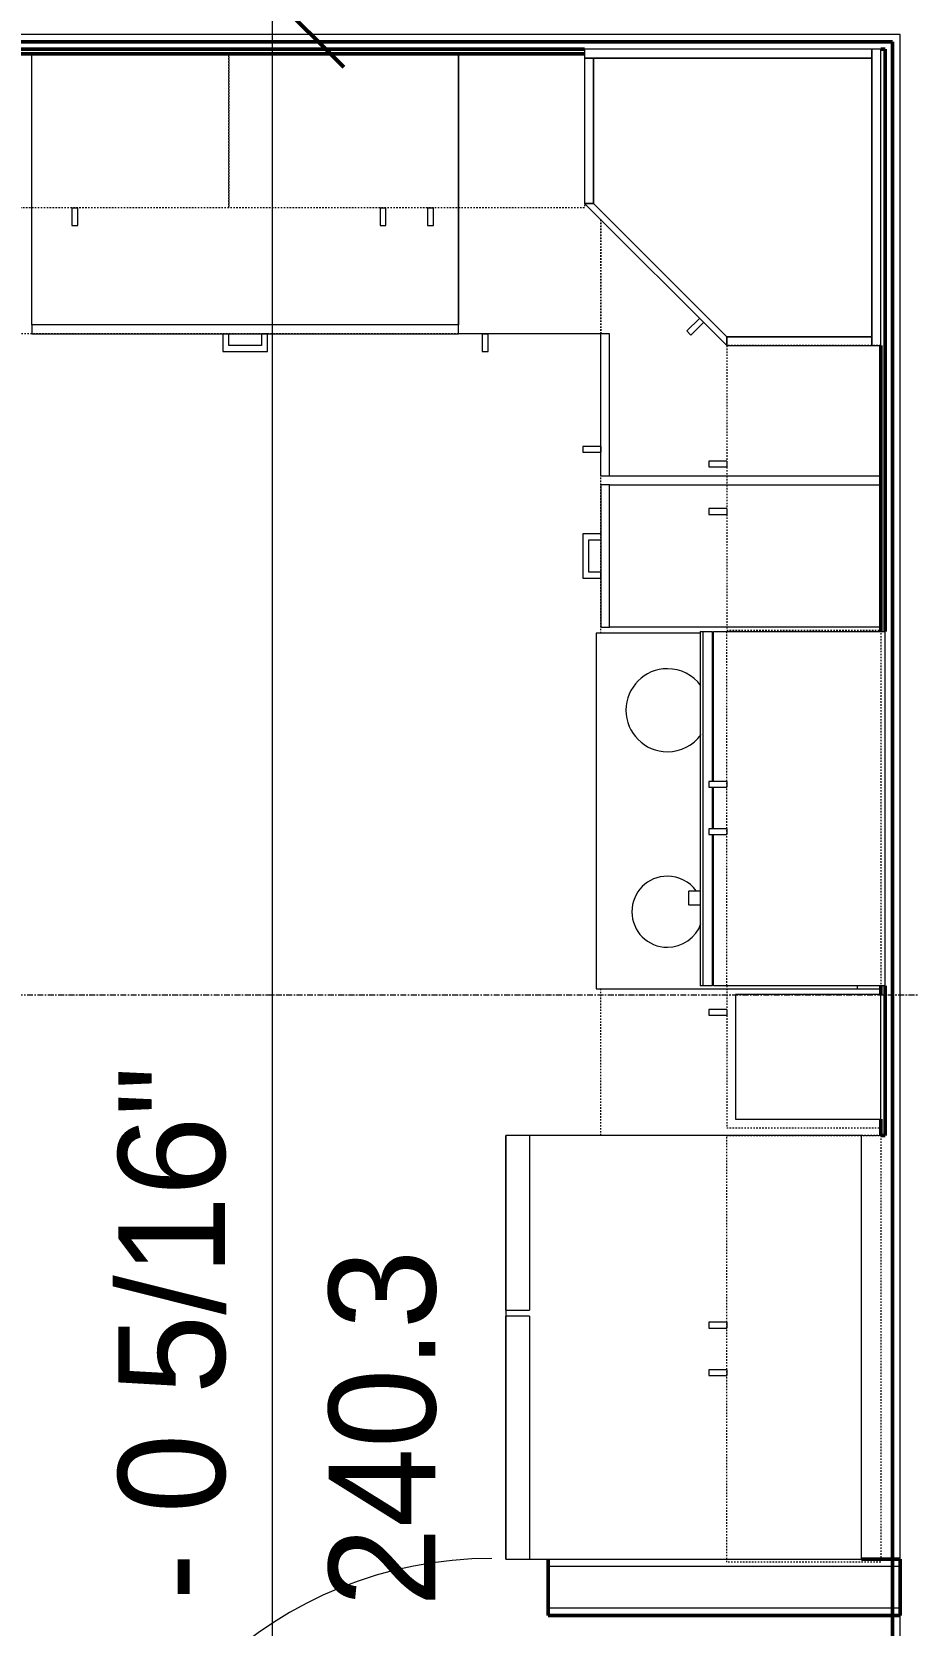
# Model space of a CAD drawing. Header units: inches. Extents: x -4217 to -1814, y 9706 to 12425.
# Drawn here: x -3559.9 to -3486.1, y 11229 to 11363.5 of the extents above; entities that cross this region are included whole.
import ezdxf

# ---------------------------------------------------------------- set-up
doc = ezdxf.new("R2010")
doc.units = ezdxf.units.IN
doc.header["$MEASUREMENT"] = 0
doc.linetypes.add('Dash', pattern=[0.25, 0.125, -0.125])
doc.linetypes.add('Grid Line 1_2_', pattern=[0.875, 0.5, -0.125, 0.125, -0.125])
for name, color, linetype, lineweight in [('A-ANNO-DIMS', 211, 'Continuous', 9), ('A-ANNO-DIMS-96', 211, 'Continuous', 9), ('A-DOOR-1', 7, 'Continuous', 9), ('A-WALL', 113, 'Continuous', 13), ('A-WALL-3', 250, 'Continuous', 50), ('A-WALL-4', 10, 'Continuous', 13), ('I-WALL-3', 2, 'Continuous', 50), ('Q-CASE', 31, 'Continuous', 9), ('Q-CASE-3', 7, 'Continuous', 9), ('Q-CASE-4', 7, 'Dash', 9), ('Q-CASE-HDLN-1', 7, 'Dash', 9), ('Q-SPCQ-1', 7, 'Continuous', 9), ('S-GRID-1', 1, 'Grid Line 1_2_', 9)]:
    doc.layers.add(name, color=color, linetype=linetype, lineweight=lineweight)
doc.styles.add('Century Gothic', font='ufonts.com_century-gothic.ttf', dxfattribs={"height": 9})
doc.dimstyles.new('OD__1_16__Tol__', dxfattribs={"dimscale": 12, "dimtxt": 9.397514, "dimasz": 1, "dimexe": 0.75, "dimexo": 0.5, "dimgap": 0.125, "dimtad": 1, "dimdec": 4, "dimrnd": 0.0625, "dimzin": 3, "dimdsep": 46, "dimlunit": 4, "dimtxsty": 'Century Gothic', "dimblk1": 'OBLIQUE', "dimblk2": 'OBLIQUE', "dimsah": 1, "dimcen": 0.09, "dimdle": 0.75, "dimazin": 0, "dimtfac": 1, "dimtdec": 4, "dimtix": 1, "dimtmove": 0, "dimatfit": 3, "dimfxl": 1, "dimtvp": 1, "dimtfill": 1, "dimfrac": 2, "dimtolj": 1, "dimtzin": 0, "dimarcsym": 2})

# ---------------------------------------------------------------- blocks, each defined once
blk = doc.blocks.new('DIMBLOCK33-FLOOR PLAN - 2ND FLOOR')
at = {"layer": 'A-ANNO-DIMS-96', "lineweight": 50}
for p, q in [((-3539.61, 11366.49), (-3545.61, 11372.49)), ((-3539.61, 11366.49), (-3533.61, 11360.49)), ((-3539.61, 11126.19), (-3545.61, 11132.19)), ((-3539.61, 11126.19), (-3533.61, 11120.19))]:
    blk.add_line(p, q, dxfattribs=at)
at = {"layer": 'A-ANNO-DIMS-96'}
for p, q in [((-3542.09, 11366.49), (-3530.61, 11366.49)), ((-3539.61, 11366.49), (-3542.09, 11366.49)), ((-3539.61, 11126.19), (-3539.61, 11366.49)), ((-3542.09, 11126.19), (-3530.61, 11126.19)), ((-3539.61, 11126.19), (-3542.09, 11126.19))]:
    blk.add_line(p, q, dxfattribs=at)
at = {"layer": 'A-ANNO-DIMS-96', "color": 0, "char_height": 9, "attachment_point": 1, "rotation": 90, "line_spacing_factor": 0.984502, "style": 'Century Gothic', "bg_fill": 3, "box_fill_scale": 1.25, "bg_fill_color": 256, "bg_fill_true_color": 13158600, "bg_fill_transparency": 0}
for s, insert, width in [('20\' - 0 5/16"', (-3552.64, 11212.11), 82.1611), ('240.3', (-3534.87, 11230.6), 37.7691)]:
    blk.add_mtext(s, dxfattribs=dict(at, insert=insert, width=width))
blk = doc.blocks.new('_Oblique')
at = {"color": 0, "linetype": 'ByBlock', "lineweight": -2}
blk.add_line((-0.5, -0.5), (0.5, 0.5), dxfattribs=at)
blk = doc.blocks.new('DIMBLOCK34-FLOOR PLAN - 2ND FLOOR')
at = {"layer": 'A-ANNO-DIMS-96', "lineweight": 50}
for p, q in [((-3539.61, 11438.99), (-3545.61, 11444.99)), ((-3539.61, 11438.99), (-3533.61, 11432.99)), ((-3539.61, 11366.49), (-3545.61, 11372.49)), ((-3539.61, 11366.49), (-3533.61, 11360.49))]:
    blk.add_line(p, q, dxfattribs=at)
at = {"layer": 'A-ANNO-DIMS-96'}
for p, q in [((-3542.09, 11438.99), (-3530.61, 11438.99)), ((-3539.61, 11438.99), (-3542.09, 11438.99)), ((-3539.61, 11366.49), (-3539.61, 11438.99)), ((-3542.09, 11366.49), (-3530.61, 11366.49)), ((-3539.61, 11366.49), (-3542.09, 11366.49))]:
    blk.add_line(p, q, dxfattribs=at)
at = {"layer": 'A-ANNO-DIMS-96', "color": 0, "insert": (-3534.87, 11390.51), "char_height": 9, "width": 29.356, "attachment_point": 1, "rotation": 90, "line_spacing_factor": 0.984502, "style": 'Century Gothic', "bg_fill": 3, "box_fill_scale": 1.25, "bg_fill_color": 256, "bg_fill_true_color": 13158600, "bg_fill_transparency": 0}
blk.add_mtext('72.5', dxfattribs=at)
at = {"layer": 'A-ANNO-DIMS-96', "color": 0, "insert": (-3552.64, 11375.52), "char_height": 9, "width": 65.3351, "attachment_point": 1, "rotation": 90, "line_spacing_factor": 0.984502, "style": 'Century Gothic', "bg_fill": 3, "box_fill_scale": 1.25, "bg_fill_color": 256, "bg_fill_true_color": 13158600, "bg_fill_transparency": 0}
blk.add_mtext('6\' - 0 1/2"', dxfattribs=at)

msp = doc.modelspace()

# ---------------------------------------------------------------- linework, layer by layer
at = {"layer": 'A-WALL'}
for p, q in [((-3486.67374, 11363.2394), (-3609.52374, 11363.2394)), ((-3486.67374, 11129.1894), (-3486.67374, 11363.2394))]:
    msp.add_line(p, q, dxfattribs=at)
at = {"layer": 'A-WALL-3'}
for p, q in [((-3487.92374, 11361.9894), (-3488.29874, 11361.9894)), ((-3487.92374, 11312.87129), (-3487.92374, 11361.9894)), ((-3488.29874, 11336.9894), (-3488.29874, 11312.87129)), ((-3488.29874, 11282.9894), (-3488.29874, 11282.2394)), ((-3487.92374, 11270.35673), (-3487.92374, 11282.9894)), ((-3488.29874, 11271.7394), (-3488.29874, 11270.35673)), ((-3488.29874, 11270.35673), (-3487.92374, 11270.35673)), ((-3516.37374, 11234.60673), (-3516.37374, 11229.85673)), ((-3486.67374, 11234.60673), (-3489.92374, 11234.60673)), ((-3486.67374, 11229.85673), (-3486.67374, 11234.60673)), ((-3516.37374, 11229.85673), (-3486.67374, 11229.85673))]:
    msp.add_line(p, q, dxfattribs=at)
at = {"layer": 'A-WALL-4'}
for p, q in [((-3486.67374, 11233.98173), (-3516.37374, 11233.98173)), ((-3486.67374, 11230.48173), (-3516.37374, 11230.48173))]:
    msp.add_line(p, q, dxfattribs=at)
at = {"layer": 'I-WALL-3'}
for p, q in [((-3609.52374, 11362.6144), (-3487.29874, 11362.6144)), ((-3487.29874, 11362.6144), (-3487.29874, 11130.4394))]:
    msp.add_line(p, q, dxfattribs=at)
at = {"layer": 'Q-CASE'}
for p, q in [((-3513.29874, 11348.9894), (-3501.29874, 11336.9894)), ((-3512.54874, 11348.9894), (-3513.29874, 11348.9894)), ((-3501.29874, 11337.7394), (-3512.54874, 11348.9894)), ((-3501.29874, 11336.9894), (-3501.29874, 11337.7394))]:
    msp.add_line(p, q, dxfattribs=at)
at = {"layer": 'Q-CASE-3'}
for p, q in [((-3513.29874, 11361.9894), (-3513.29874, 11361.2394)), ((-3489.04874, 11361.9894), (-3513.29874, 11361.9894)), ((-3489.04874, 11361.2394), (-3489.04874, 11361.9894)), ((-3488.29874, 11361.9894), (-3489.04874, 11361.9894)), ((-3489.04874, 11361.9894), (-3489.04874, 11336.9894)), ((-3488.29874, 11336.9894), (-3488.29874, 11361.9894)), ((-3559.92374, 11338.7394), (-3559.92374, 11361.6144)), ((-3512.54874, 11361.2394), (-3513.29874, 11361.2394)), ((-3513.29874, 11361.2394), (-3513.29874, 11348.9894)), ((-3513.29874, 11361.2394), (-3489.04874, 11361.2394)), ((-3489.04874, 11361.2394), (-3512.54874, 11361.2394)), ((-3512.54874, 11361.2394), (-3512.54874, 11348.9894)), ((-3512.54874, 11348.9894), (-3512.54874, 11361.2394)), ((-3489.04874, 11337.7394), (-3489.04874, 11361.2394)), ((-3556.53718, 11348.6144), (-3556.04874, 11348.6144)), ((-3556.53718, 11348.6144), (-3556.53718, 11347.11514)), ((-3556.04874, 11347.11514), (-3556.04874, 11348.6144)), ((-3513.29874, 11348.9894), (-3512.54874, 11348.9894)), ((-3512.54874, 11348.9894), (-3501.29874, 11337.7394)), ((-3556.53718, 11347.11514), (-3556.04874, 11347.11514)), ((-3503.59683, 11339.28749), (-3504.65697, 11338.22736)), ((-3504.31158, 11337.88198), (-3503.25145, 11338.94211)), ((-3559.92374, 11338.7394), (-3559.92374, 11337.9894)), ((-3521.92374, 11337.99346), (-3521.43529, 11337.99346)), ((-3521.92374, 11337.99346), (-3521.92374, 11336.4942)), ((-3521.43529, 11336.4942), (-3521.43529, 11337.99346)), ((-3511.92374, 11325.9894), (-3511.92374, 11337.9894)), ((-3511.17374, 11337.9894), (-3511.92374, 11337.9894)), ((-3511.17374, 11325.9894), (-3511.17374, 11337.9894)), ((-3504.65697, 11338.22736), (-3504.31158, 11337.88198)), ((-3501.29874, 11337.7394), (-3489.04874, 11337.7394)), ((-3489.04874, 11337.7394), (-3501.29874, 11337.7394)), ((-3501.29874, 11337.7394), (-3501.29874, 11336.9894)), ((-3489.04874, 11336.9894), (-3489.04874, 11337.7394)), ((-3521.92374, 11336.4942), (-3521.43529, 11336.4942)), ((-3501.29874, 11336.9894), (-3489.04874, 11336.9894)), ((-3489.04874, 11336.9894), (-3488.29874, 11336.9894)), ((-3511.92374, 11328.4894), (-3513.42299, 11328.4894)), ((-3513.42299, 11328.4894), (-3513.42299, 11328.00095)), ((-3511.92374, 11328.4894), (-3511.92374, 11328.00095)), ((-3513.42299, 11328.00095), (-3511.92374, 11328.00095)), ((-3501.29874, 11327.2394), (-3502.79799, 11327.2394)), ((-3502.79799, 11327.2394), (-3502.79799, 11326.75095)), ((-3501.29874, 11327.2394), (-3501.29874, 11326.75095)), ((-3488.29874, 11325.9894), (-3511.92374, 11325.9894)), ((-3502.79799, 11326.75095), (-3501.29874, 11326.75095)), ((-3511.92374, 11325.2394), (-3511.92374, 11313.2394)), ((-3511.17374, 11325.2394), (-3511.92374, 11325.2394)), ((-3511.17374, 11313.2394), (-3511.17374, 11325.2394)), ((-3511.17374, 11325.2394), (-3488.29874, 11325.2394)), ((-3501.29874, 11323.2394), (-3502.79799, 11323.2394)), ((-3502.79799, 11323.2394), (-3502.79799, 11322.75095)), ((-3502.79799, 11322.75095), (-3501.29874, 11322.75095)), ((-3501.29874, 11323.2394), (-3501.29874, 11322.75095)), ((-3511.92374, 11321.1144), (-3513.42374, 11321.1144)), ((-3513.42374, 11321.1144), (-3513.42374, 11317.3644)), ((-3512.92436, 11320.61502), (-3511.92374, 11320.61502)), ((-3512.92436, 11317.86377), (-3512.92436, 11320.61502)), ((-3511.92374, 11321.1144), (-3511.92374, 11320.61502)), ((-3511.92374, 11317.86377), (-3512.92436, 11317.86377)), ((-3511.92374, 11317.3644), (-3511.92374, 11317.86377)), ((-3513.42374, 11317.3644), (-3511.92374, 11317.3644)), ((-3511.92374, 11313.2394), (-3511.17374, 11313.2394)), ((-3488.29874, 11313.2394), (-3511.17374, 11313.2394)), ((-3503.52308, 11312.87129), (-3503.52308, 11282.9894)), ((-3503.52308, 11312.87129), (-3503.31744, 11312.87129)), ((-3503.31744, 11312.87129), (-3502.53004, 11312.87129)), ((-3503.31744, 11312.87129), (-3503.31744, 11282.9894)), ((-3502.53004, 11312.87129), (-3502.53004, 11300.22784)), ((-3502.41193, 11312.87129), (-3487.92374, 11312.87129)), ((-3502.41193, 11300.22784), (-3502.41193, 11312.87129)), ((-3487.92374, 11282.9894), (-3487.92374, 11312.87129)), ((-3502.79799, 11300.22784), (-3502.79799, 11299.7394)), ((-3501.29874, 11300.22784), (-3502.79799, 11300.22784)), ((-3501.29874, 11300.22784), (-3501.29874, 11299.7394)), ((-3502.79799, 11299.7394), (-3501.29874, 11299.7394)), ((-3502.53004, 11299.7394), (-3502.53004, 11296.22784)), ((-3502.41193, 11296.22784), (-3502.41193, 11299.7394)), ((-3502.79799, 11296.22784), (-3502.79799, 11295.7394)), ((-3501.29874, 11296.22784), (-3502.79799, 11296.22784)), ((-3501.29874, 11296.22784), (-3501.29874, 11295.7394)), ((-3502.79799, 11295.7394), (-3501.29874, 11295.7394)), ((-3502.53004, 11295.7394), (-3502.53004, 11282.9894)), ((-3502.41193, 11282.9894), (-3502.41193, 11295.7394)), ((-3504.52288, 11290.98152), (-3504.52288, 11289.78941)), ((-3504.47372, 11290.98152), (-3503.55852, 11290.98152)), ((-3503.55852, 11289.78941), (-3504.47372, 11289.78941)), ((-3503.31744, 11282.9894), (-3503.52308, 11282.9894)), ((-3502.53004, 11282.9894), (-3503.31744, 11282.9894)), ((-3487.92374, 11282.9894), (-3502.41193, 11282.9894)), ((-3488.29874, 11282.2394), (-3500.54874, 11282.2394)), ((-3500.54874, 11282.2394), (-3500.54874, 11271.7394)), ((-3488.29874, 11271.7394), (-3488.29874, 11282.2394)), ((-3501.29874, 11280.9894), (-3502.79799, 11280.9894)), ((-3502.79799, 11280.9894), (-3502.79799, 11280.50095)), ((-3502.79799, 11280.50095), (-3501.29874, 11280.50095)), ((-3501.29874, 11280.9894), (-3501.29874, 11280.50095)), ((-3500.54874, 11271.7394), (-3488.29874, 11271.7394)), ((-3502.79799, 11254.59518), (-3502.79799, 11254.10673)), ((-3501.29874, 11254.59518), (-3502.79799, 11254.59518)), ((-3501.29874, 11254.59518), (-3501.29874, 11254.10673)), ((-3502.79799, 11254.10673), (-3501.29874, 11254.10673)), ((-3502.79799, 11250.59518), (-3502.79799, 11250.10673)), ((-3501.29874, 11250.59518), (-3502.79799, 11250.59518)), ((-3501.29874, 11250.59518), (-3501.29874, 11250.10673)), ((-3502.79799, 11250.10673), (-3501.29874, 11250.10673))]:
    msp.add_line(p, q, dxfattribs=at)
at = {"layer": 'Q-CASE-4'}
for p, q in [((-3513.29874, 11361.6144), (-3513.29874, 11348.6144)), ((-3488.29874, 11336.9894), (-3501.29874, 11336.9894)), ((-3501.29874, 11336.9894), (-3501.29874, 11312.9894)), ((-3488.29874, 11312.9894), (-3488.29874, 11336.9894)), ((-3501.29874, 11312.9894), (-3488.29874, 11312.9894)), ((-3501.29874, 11312.9894), (-3488.29874, 11312.9894)), ((-3501.29874, 11282.9894), (-3501.29874, 11312.9894)), ((-3488.29874, 11312.9894), (-3488.29874, 11282.9894)), ((-3488.29874, 11282.9894), (-3501.29874, 11282.9894)), ((-3488.29874, 11282.9894), (-3501.29874, 11282.9894)), ((-3501.29874, 11282.9894), (-3501.29874, 11270.9894)), ((-3488.29874, 11270.9894), (-3488.29874, 11282.9894)), ((-3501.29874, 11270.9894), (-3488.29874, 11270.9894)), ((-3501.29874, 11270.35673), (-3488.29874, 11270.35673)), ((-3501.29874, 11234.35673), (-3501.29874, 11270.35673)), ((-3488.29874, 11270.35673), (-3488.29874, 11234.35673)), ((-3488.29874, 11234.35673), (-3501.29874, 11234.35673))]:
    msp.add_line(p, q, dxfattribs=at)
at = {"layer": 'Q-CASE-HDLN-1'}
for p, q in [((-3511.92374, 11347.6144), (-3511.92374, 11337.9894)), ((-3511.92374, 11312.73173), (-3511.92374, 11347.6144)), ((-3511.92374, 11270.35673), (-3511.92374, 11282.73173)), ((-3488.29874, 11270.35673), (-3489.92374, 11270.35673))]:
    msp.add_line(p, q, dxfattribs=at)
at = {"layer": 'Q-SPCQ-1'}
for p, q in [((-3503.52301, 11312.73173), (-3512.29874, 11312.73173)), ((-3512.29874, 11312.73173), (-3512.29874, 11282.73173)), ((-3502.41193, 11312.73173), (-3502.53004, 11312.73173)), ((-3512.29874, 11282.73173), (-3488.29874, 11282.73173)), ((-3490.29874, 11282.9894), (-3490.29874, 11282.73173)), ((-3489.92374, 11270.35673), (-3519.92374, 11270.35673)), ((-3519.92374, 11270.35673), (-3519.92374, 11234.60673)), ((-3519.92374, 11255.60673), (-3519.92374, 11270.35673)), ((-3517.92374, 11270.35673), (-3519.92374, 11270.35673)), ((-3517.92374, 11270.35673), (-3517.92374, 11255.60673)), ((-3489.92374, 11234.60673), (-3489.92374, 11270.35673)), ((-3519.92374, 11255.60673), (-3517.92374, 11255.60673)), ((-3519.92374, 11234.60673), (-3519.92374, 11255.10673)), ((-3517.92374, 11255.10673), (-3519.92374, 11255.10673)), ((-3517.92374, 11255.10673), (-3517.92374, 11234.60673)), ((-3519.92374, 11234.60673), (-3489.92374, 11234.60673)), ((-3519.92374, 11234.60673), (-3517.92374, 11234.60673))]:
    msp.add_line(p, q, dxfattribs=at)
for centre, radius, start, end in [((-3506.29874, 11306.23173), 3.5, 90, 270), ((-3506.29874, 11306.23173), 3.5, 36.016589, 90), ((-3506.29874, 11306.23173), 3.5, 270, 324.0388484), ((-3506.29874, 11289.23173), 3, 90, 270), ((-3506.29874, 11289.23173), 3, 35.9916926, 90), ((-3506.29874, 11289.23173), 3, 270, 340.5233267)]:
    msp.add_arc(centre, radius, start, end, dxfattribs=at)

# ---------------------------------------------------------------- next in the draw order: dimensions: what is measured, and where the dimension line sits
at = {"layer": 'A-ANNO-DIMS'}
dim = msp.add_linear_dim(base=(-3539.6053, 11366.4894), p1=(-3548.09058, 11126.1894), p2=(-3548.09058, 11366.4894), angle=90, dimstyle='OD__1_16__Tol__', override={"dimpost": '<>\\X', "dimfxl": 240.3}, dxfattribs=at)
dim.commit()
dim.dimension.update_dxf_attribs({"geometry": 'DIMBLOCK33-FLOOR PLAN - 2ND FLOOR', "text_midpoint": (-3539.6053, 11246.3394)})

# ---------------------------------------------------------------- next in the draw order: linework, layer by layer
at = {"layer": 'A-DOOR-1'}
msp.add_arc((-3521.12374, 11200.60673), 34.06659, 90, 176.634313, dxfattribs=at)
at = {"layer": 'Q-CASE-3'}
for p, q in [((-3530.53718, 11348.6144), (-3530.04874, 11348.6144)), ((-3530.53718, 11348.6144), (-3530.53718, 11347.11514)), ((-3530.04874, 11347.11514), (-3530.04874, 11348.6144)), ((-3526.53718, 11348.6144), (-3526.04874, 11348.6144)), ((-3526.53718, 11348.6144), (-3526.53718, 11347.11514)), ((-3526.04874, 11347.11514), (-3526.04874, 11348.6144)), ((-3530.53718, 11347.11514), (-3530.04874, 11347.11514)), ((-3526.53718, 11347.11514), (-3526.04874, 11347.11514)), ((-3523.92374, 11338.7394), (-3559.92374, 11338.7394)), ((-3559.92374, 11337.9894), (-3523.92374, 11337.9894)), ((-3543.79874, 11337.9894), (-3543.29936, 11337.9894)), ((-3543.79874, 11337.9894), (-3543.79874, 11336.4894)), ((-3543.29936, 11336.98877), (-3543.29936, 11337.9894)), ((-3540.04874, 11337.9894), (-3540.54811, 11337.9894)), ((-3540.54811, 11337.9894), (-3540.54811, 11336.98877)), ((-3540.04874, 11336.4894), (-3540.04874, 11337.9894)), ((-3523.92374, 11337.9894), (-3523.92374, 11338.7394)), ((-3511.17374, 11337.9894), (-3523.92374, 11337.9894)), ((-3511.92374, 11337.9894), (-3523.92374, 11337.9894)), ((-3543.79874, 11336.4894), (-3540.04874, 11336.4894)), ((-3540.54811, 11336.98877), (-3543.29936, 11336.98877))]:
    msp.add_line(p, q, dxfattribs=at)
at = {"layer": 'Q-CASE-4'}
for p, q in [((-3543.29874, 11348.6144), (-3573.29874, 11348.6144)), ((-3513.29874, 11348.6144), (-3543.29874, 11348.6144))]:
    msp.add_line(p, q, dxfattribs=at)
at = {"layer": 'Q-CASE-HDLN-1'}
msp.add_line((-3511.92374, 11337.9894), (-3571.7495, 11337.9894), dxfattribs=at)
at = {"layer": 'S-GRID-1'}
msp.add_line((-1814.20638, 11282.1894), (-4168.71446, 11282.1894), dxfattribs=at)

# ---------------------------------------------------------------- next in the draw order: dimensions: what is measured, and where the dimension line sits
at = {"layer": 'A-ANNO-DIMS'}
dim = msp.add_linear_dim(base=(-3539.6053, 11438.9894), p1=(-3548.09058, 11366.4894), p2=(-3548.09058, 11438.9894), angle=90, dimstyle='OD__1_16__Tol__', override={"dimpost": '<>\\X', "dimfxl": 72.5}, dxfattribs=at)
dim.commit()
dim.dimension.update_dxf_attribs({"geometry": 'DIMBLOCK34-FLOOR PLAN - 2ND FLOOR', "text_midpoint": (-3539.6053, 11402.7394)})

# ---------------------------------------------------------------- next in the draw order: linework, layer by layer
at = {"layer": 'A-WALL-3'}
for p, q in [((-3513.29874, 11361.9894), (-3588.29874, 11361.9894)), ((-3574.04874, 11361.6144), (-3513.29874, 11361.6144))]:
    msp.add_line(p, q, dxfattribs=at)
at = {"layer": 'Q-CASE-3'}
for p, q in [((-3523.92374, 11337.9894), (-3523.92374, 11361.6144)), ((-3523.92374, 11361.6144), (-3523.92374, 11338.7394))]:
    msp.add_line(p, q, dxfattribs=at)
at = {"layer": 'Q-CASE-4'}
for p, q in [((-3573.29874, 11361.6144), (-3543.29874, 11361.6144)), ((-3543.29874, 11348.6144), (-3543.29874, 11361.6144)), ((-3543.29874, 11361.6144), (-3513.29874, 11361.6144)), ((-3543.29874, 11361.6144), (-3543.29874, 11348.6144))]:
    msp.add_line(p, q, dxfattribs=at)

doc.saveas('drawing.dxf')
